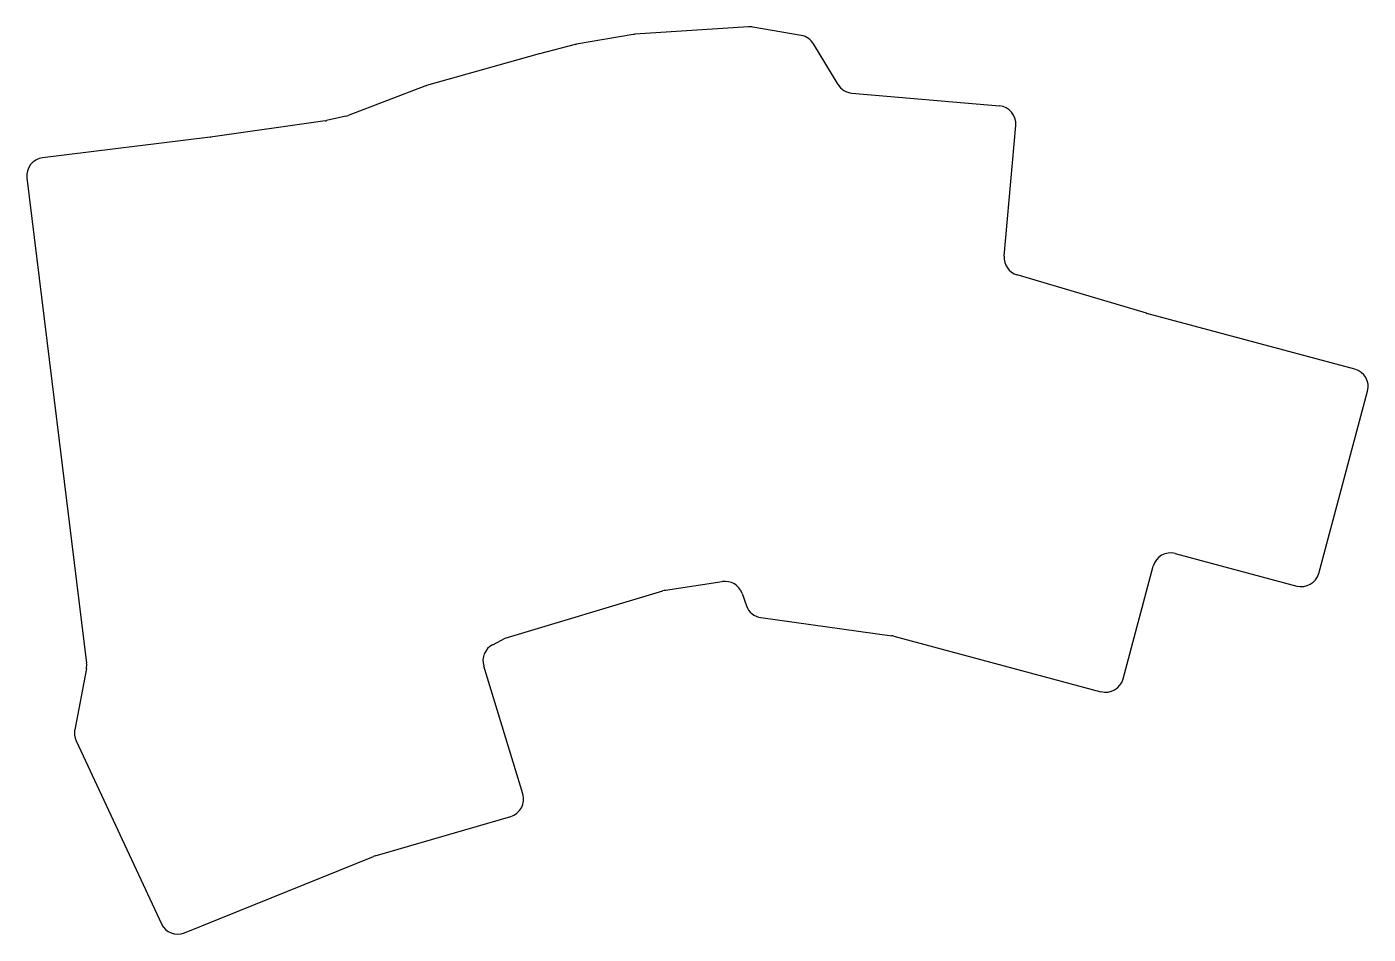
# Model space of a CAD drawing. Header units: millimetres. Extents: x 232 to 382, y -222 to -121.
import ezdxf

# ---------------------------------------------------------------- set-up
doc = ezdxf.new("R2010")
doc.units = ezdxf.units.MM

msp = doc.modelspace()

# ---------------------------------------------------------------- linework, layer by layer
for p, q in [((299.99, -122), (293.69, -123.08)), ((312.84, -121.14), (300.19, -121.97)), ((318.7, -122.11), (313.31, -121.17)), ((293.53, -123.11), (289.57, -124.14)), ((322.79, -127.55), (320.07, -123.04)), ((289.53, -124.16), (276.98, -127.69)), ((276.81, -127.75), (268.26, -131.01)), ((324.33, -128.51), (340.75, -129.95)), ((268, -131.09), (265.86, -131.58)), ((265.7, -131.61), (252.93, -133.43)), ((341.29, -146.68), (342.57, -132.12)), ((252.89, -133.44), (234.25, -135.73)), ((232.51, -137.95), (239.14, -191.98)), ((357.11, -153.04), (342.72, -148.77)), ((380.32, -159.26), (357.16, -153.05)), ((376.3, -181.99), (381.73, -161.7)), ((360.32, -179.78), (373.85, -183.4)), ((354.51, -193.75), (357.87, -181.19)), ((303.57, -183.88), (309.91, -182.91)), ((285.75, -189.22), (303.3, -183.94)), ((312.1, -184.22), (312.59, -185.6)), ((314.2, -186.91), (328.76, -188.94)), ((284.35, -189.95), (285.75, -189.22)), ((329, -188.99), (352.06, -195.17)), ((239.12, -192.6), (237.82, -199.4)), ((287.7, -206.55), (283.35, -192.31)), ((237.97, -200.63), (247.47, -221.01)), ((271.26, -213.45), (286.35, -209.05)), ((250.03, -222.02), (271.08, -213.52))]:
    msp.add_line(p, q)
for centre, start, end in [((300.32, -123.97), 93.7525, 99.7462), ((312.97, -123.14), 80.1145, 93.7525), ((318.36, -124.08), 31.1253, 80.1145), ((294.03, -125.05), 99.7462, 104.5988), ((290.07, -126.08), 104.5988, 105.7462), ((277.52, -129.62), 105.7462, 110.888), ((324.5, -126.52), 211.1253, 265), ((267.55, -129.14), 282.9469, 290.888), ((340.58, -131.94), 355, 85), ((265.42, -129.63), 278.1017, 282.9469), ((252.65, -131.45), 277, 278.1017), ((234.49, -137.71), 97, 187), ((343.29, -146.85), 175, 253.4825), ((357.68, -151.12), 253.4825, 255), ((379.8, -161.19), 345, 75), ((359.81, -181.71), 75, 165), ((374.36, -181.47), 255, 345), ((310.22, -184.89), 19.4806, 98.6821), ((303.88, -185.86), 98.6821, 106.7429), ((314.47, -184.93), 199.4806, 262.0867), ((328.48, -190.92), 75, 82.0867), ((285.26, -191.72), 117.2466, 196.9874), ((237.16, -192.23), 349.1567, 7), ((352.58, -193.23), 255, 345), ((239.78, -199.78), 169.1567, 204.9767), ((285.79, -207.13), 286.2622, 16.9874), ((271.82, -215.37), 106.2622, 112), ((249.28, -220.17), 204.9767, 292)]:
    msp.add_arc(centre, 2, start, end)

doc.saveas('drawing.dxf')
